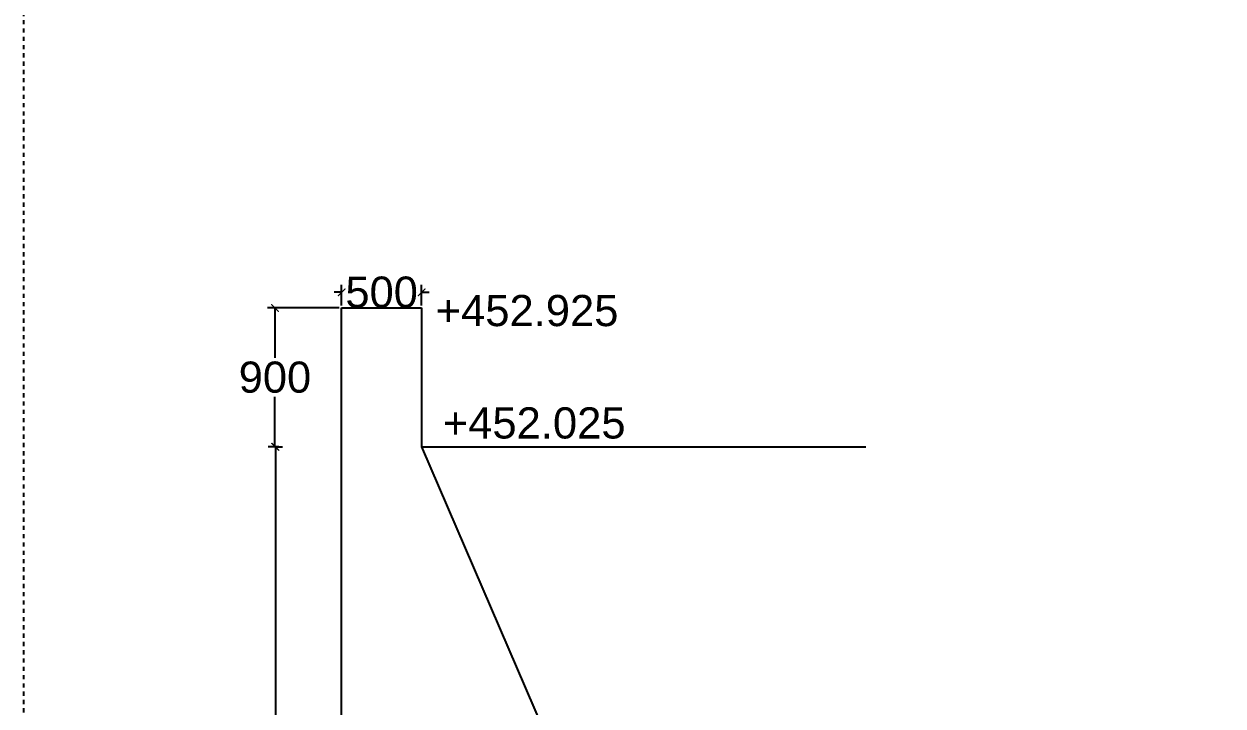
# Model space of a CAD drawing. Header units: inches. Extents: x 334 to 11487, y 360 to 10656.
# Drawn here: x 479.72 to 508.65, y 378.79 to 395.25 of the extents above; entities that cross this region are included whole.
import ezdxf

# ---------------------------------------------------------------- set-up
doc = ezdxf.new("R2010")
doc.units = ezdxf.units.IN
doc.header["$MEASUREMENT"] = 0
doc.linetypes.add('DASHDOT', pattern=[1, 0.5, -0.25, 0, -0.25])
doc.layers.add('DIMENSION', color=255, linetype='Continuous')
doc.layers.add('DRAWING', color=2, linetype='Continuous')
doc.styles.get("Standard").update_dxf_attribs({"font": 'arial.ttf'})
doc.dimstyles.new('dig', dxfattribs={"dimtxt": 0.1875, "dimasz": 0.18, "dimexe": 0.18, "dimexo": 0.0625, "dimgap": 0.09, "dimtad": 0, "dimtih": 1, "dimtoh": 1, "dimdec": 4, "dimzin": 0, "dimdsep": 46, "dimtxsty": 'Standard', "dimblk": 'ARCHTICK', "dimcen": 0.09, "dimadec": 0, "dimazin": 0, "dimtfac": 1, "dimtdec": 4, "dimtofl": 0, "dimtmove": 0, "dimatfit": 3, "dimldrblk": 'ARCHTICK', "dimfxl": 1, "dimtolj": 1, "dimtzin": 0, "dimarcsym": 0})

# ---------------------------------------------------------------- blocks, each defined once
blk = doc.blocks.new('_ArchTick')
at = {"color": 0, "linetype": 'ByBlock', "const_width": 0.15}
blk.add_lwpolyline([(-0.5, -0.5), (0.5, 0.5)], dxfattribs=at)
blk = doc.blocks.new('*D17')
at = {"layer": 'Defpoints', "color": 0, "ltscale": 0.02, "transparency": 16777216}
for p in [(485.789, 385.048), (485.934, 385.048), (485.934, 368.11)]:
    blk.add_point(p, dxfattribs=at)
at = {"layer": 'DIMENSION', "color": 0, "lineweight": -2, "ltscale": 0.02, "transparency": 16777216}
for p, q in [((485.871, 385.048), (485.609, 385.048)), ((485.789, 385.048), (485.789, 377.052)), ((485.789, 368.11), (485.789, 376.106)), ((485.871, 368.11), (485.609, 368.11))]:
    blk.add_line(p, q, dxfattribs=at)
at = {"layer": 'DIMENSION', "color": 0, "lineweight": -2, "ltscale": 0.02, "transparency": 16777216, "xscale": 0.18, "yscale": 0.18, "zscale": 0.18}
for p, rotation in [((485.789, 385.048), 90), ((485.789, 368.11), 270)]:
    blk.add_blockref('_ArchTick', p, dxfattribs=dict(at, rotation=rotation))
at = {"layer": 'DIMENSION', "color": 0, "ltscale": 0.02, "transparency": 16777216, "insert": (485.789, 376.579), "char_height": 0.75, "attachment_point": 5}
blk.add_mtext('\\A1;4025', dxfattribs=at)
blk = doc.blocks.new('*D18')
at = {"layer": 'Defpoints', "color": 0, "ltscale": 0.02, "transparency": 16777216}
for p in [(487.384, 388.397), (485.74, 385.048), (485.775, 385.048)]:
    blk.add_point(p, dxfattribs=at)
at = {"layer": 'DIMENSION', "color": 0, "lineweight": -2, "ltscale": 0.02, "transparency": 16777216}
for p, q in [((487.322, 388.397), (485.595, 388.397)), ((485.775, 388.397), (485.775, 387.195)), ((485.775, 385.048), (485.775, 386.25)), ((485.803, 385.048), (485.955, 385.048))]:
    blk.add_line(p, q, dxfattribs=at)
at = {"layer": 'DIMENSION', "color": 0, "lineweight": -2, "ltscale": 0.02, "transparency": 16777216, "xscale": 0.18, "yscale": 0.18, "zscale": 0.18}
for p, rotation in [((485.775, 388.397), 90), ((485.775, 385.048), 270)]:
    blk.add_blockref('_ArchTick', p, dxfattribs=dict(at, rotation=rotation))
at = {"layer": 'DIMENSION', "color": 0, "ltscale": 0.02, "transparency": 16777216, "insert": (485.775, 386.723), "char_height": 0.75, "attachment_point": 5}
blk.add_mtext('\\A1;900', dxfattribs=at)
blk = doc.blocks.new('*D19')
at = {"layer": 'Defpoints', "color": 0, "ltscale": 0.02, "transparency": 16777216}
for p in [(489.313, 388.774), (487.384, 388.397), (489.313, 388.397)]:
    blk.add_point(p, dxfattribs=at)
at = {"layer": 'DIMENSION', "color": 0, "lineweight": -2, "ltscale": 0.02, "transparency": 16777216}
for p, q in [((487.384, 388.774), (487.204, 388.774)), ((487.384, 388.46), (487.384, 388.954)), ((489.313, 388.46), (489.313, 388.954)), ((489.313, 388.774), (489.493, 388.774))]:
    blk.add_line(p, q, dxfattribs=at)
at = {"layer": 'DIMENSION', "color": 0, "lineweight": -2, "ltscale": 0.02, "transparency": 16777216, "xscale": 0.18, "yscale": 0.18, "zscale": 0.18}
blk.add_blockref('_ArchTick', (487.384, 388.774), dxfattribs=at)
at = {"layer": 'DIMENSION', "color": 0, "lineweight": -2, "ltscale": 0.02, "transparency": 16777216, "xscale": 0.18, "yscale": 0.18, "zscale": 0.18, "rotation": 180}
blk.add_blockref('_ArchTick', (489.313, 388.774), dxfattribs=at)
at = {"layer": 'DIMENSION', "color": 0, "ltscale": 0.02, "transparency": 16777216, "insert": (488.349, 388.774), "char_height": 0.75, "attachment_point": 5}
blk.add_mtext('\\A1;500', dxfattribs=at)

msp = doc.modelspace()

# ---------------------------------------------------------------- linework, layer by layer
at = {"layer": 'DIMENSION', "ltscale": 0.02}
for p, q in [((487.38432, 388.39731), (489.31285, 388.39731)), ((487.38432, 368.04717), (487.38432, 388.39731))]:
    msp.add_line(p, q, dxfattribs=at)
for points in [[(489.31285, 388.39731), (489.31285, 385.04781), (500.02544, 385.04781)], [(489.31285, 385.04781), (496.6344, 368.04717)]]:
    msp.add_lwpolyline(points, dxfattribs=at)
at = {"layer": 'DRAWING', "linetype": 'DASHDOT', "ltscale": 0.02}
msp.add_lwpolyline([(479.72103, 433.75689), (589.77913, 433.75689), (589.77913, 359.84006), (479.72103, 359.84006)], close=True, dxfattribs=at)

# ---------------------------------------------------------------- texts
at = {"layer": 'DIMENSION', "ltscale": 0.02, "char_height": 0.752, "width": 2.9043861, "attachment_point": 1}
for s, insert in [('+452.925', (489.65094, 388.71037)), ('+452.025', (489.82319, 385.99927))]:
    msp.add_mtext(s, dxfattribs=dict(at, insert=insert))

# ---------------------------------------------------------------- dimensions: what is measured, and where the dimension line sits
at = {"layer": 'DIMENSION', "ltscale": 0.02}
dim = msp.add_linear_dim(base=(489.31285, 388.77444), p1=(487.38432, 388.39731), p2=(489.31285, 388.39731), text='500', dimstyle='dig', override={"dimtxt": 0.75}, dxfattribs=at)
dim.commit()
dim.dimension.update_dxf_attribs({"geometry": '*D19', "text_midpoint": (488.34859, 388.77444)})
for base, p1, p2, text, picture, middle in [((485.77524, 385.04781), (487.38432, 388.39731), (485.74018, 385.04781), '900', '*D18', (485.77524, 386.72256)), ((485.7893, 385.04781), (485.93356, 368.10967), (485.93356, 385.04781), '4025', '*D17', (485.7893, 376.57874))]:
    dim = msp.add_linear_dim(base=base, p1=p1, p2=p2, angle=90, text=text, dimstyle='dig', override={"dimtxt": 0.75}, dxfattribs=at)
    dim.commit()
    dim.dimension.update_dxf_attribs({"geometry": picture, "text_midpoint": middle, "dimtype": 160})

doc.saveas('drawing.dxf')
